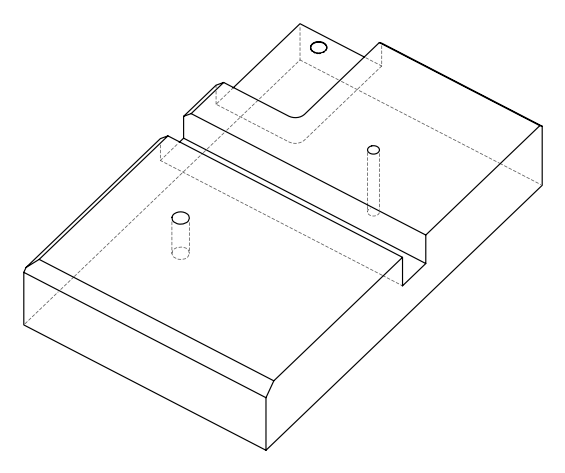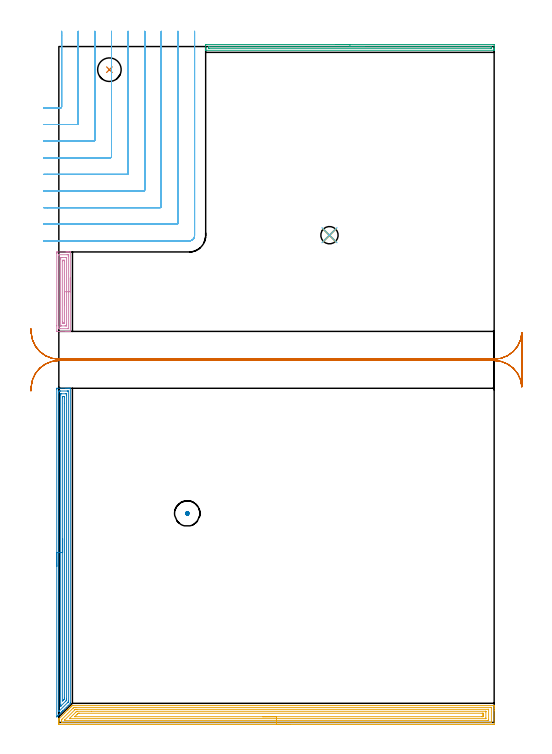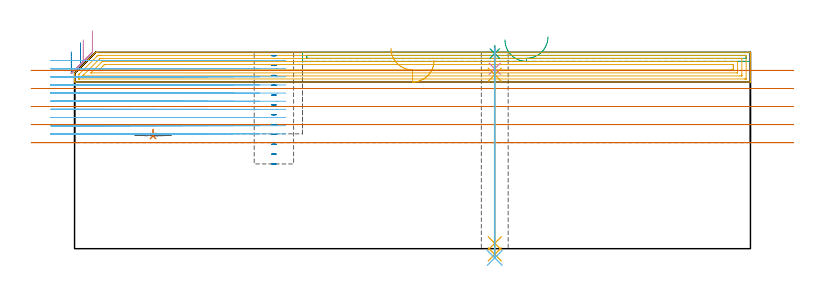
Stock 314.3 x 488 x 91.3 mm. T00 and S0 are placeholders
(PLAN: 12 operations, 8 tool changes, 67.6 min)
(1 INDEXABLE_INSERT_DRILL_BLIND_HOLE_FROM_SOLID | STEP1POCKET | NXT0302_005 | 0.02 min | 8761 mm3)
(2 AREA_MILL | FG_CHAMFER_SURFACE | UGT0205_001 | 7.65 min | 11848 mm3)
(3 AREA_MILL_1 | FG_CHAMFER_SURFACE_1 | UGT0205_001 | 3.5 min | 1858 mm3)
(4 AREA_MILL_2 | FG_CHAMFER_SURFACE_2 | UGT0205_001 | 2.04 min | 3314 mm3)
(5 AREA_MILL_3 | FG_CHAMFER_SURFACE_3 | UGT0205_001 | 12.74 min | 29442 mm3)
(6 MILL_CORNER_NOTCH_RECTANGULAR | CORNER_NOTCH_RECTANGULAR | NXT0201_012 | Follow Part, ap 4, ae 75% | 32.22 min | 585785 mm3)
(7 MILL_RECTANGULAR_SLOT | SLOT_RECTANGULAR | UGT0201_019 | Follow Part, ap 10, ae 75% | 8.03 min | 540771 mm3)
(8 MILL_BLIND_HOLE_FROM_SOLID_MATERIAL | STEP1POCKET_1 | NXT0201_012 | Spiral | 0.53 min | 13745 mm3)
(9 SPOT_DRILL | STEP1HOLE | NXT0321_9005460120000 | 0.03 min | 74 mm3)
(10 DRILL_BLIND_HOLE_INTO_CENTER | STEP1HOLE | NXT0301_022 | 0.04 min | 59 mm3)
(11 GUN_DRILL_THROUGH_HOLE | STEP1HOLE | UGT0307_001 | 0.44 min | 1543 mm3)
(12 SPADE_DRILL_TO_ENLARGE_THROUGH_HOLE | STEP1HOLE | UGT0306_003 | 0.39 min | 9604 mm3)
(TOOL NXT0302_005 | Index. Insert Drill 17mm [880-D1700L20-05] | D17 PA176 FL85 Z2)
(TOOL UGT0205_001 | Chamfer Mill 20 x 3 x 45 deg. | D20 FL50 Z2)
(TOOL NXT0201_012 | ENDMILL 16mm [2P460-1600-NA 1630] | D16 FL38 Z6)
(TOOL UGT0201_019 | End mill 40 mm | D40 FL63 Z6)
(TOOL NXT0321_9005460120000 | NC Spot Drill, 142deg, 12mm, Carbide, Uncoated | D12 PA142 FL30 Z2)
(TOOL NXT0301_022 | Carbide Drill 5.1mm [860.1-0510-015A1-MM 2214] | D5.1 PA140 FL28 Z2)
(TOOL UGT0307_001 | Gun Drill 5 mm | D5 PA130 FL24 Z1)
(TOOL UGT0306_003 | Spade Drill 12.5mm | D12.5 PA132 FL10 Z2)
(OP 1 INDEXABLE_INSERT_DRILL_BLIND_HOLE_FROM_SOLID)
G17 G21 G94 G90
T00 M6
G54
G17 G0 G90 X36.5 Y471.3 S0 M3
G43 Z101.3 H1
G94 G81 G98 Z52.4 F250. R55.4
G80
M5
M2
(OP 2 AREA_MILL)
G17 G21 G94 G90
T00 M6
G54
G17 G0 G90 X-1.5 Y112.65 S1061 M3
G43 Z101.3 H0
Z91.5
G94 G1 Y112.688 Z90.628 F250.
Y112.802 Z89.764
Y112.991 Z88.912
Y113.253 Z88.08
Y113.587 Z87.274
Y113.99 Z86.5
Y114.458 Z85.764
Y114.989 Z85.072
Y115.579 Z84.429
Y116.222 Z83.84
Y116.914 Z83.308
Y117.65 Z82.84
Y118.424 Z82.437
Y119.23 Z82.103
Y120.062 Z81.841
Y120.913 Z81.652
Y121.778 Z81.538
Y122.65 Z81.5
Y240.671
X-1.496 Y241.082 Z81.503
X-1.492 Y241.29 Z81.506
X-1.281 Y241.3 Z81.717
X5.167 Z88.162
X6.576 Z89.572
X6.934 Z89.93
X7.652 Z90.652
X7.909 Z90.909
X8.284 Y241.293 Z91.275
X8.297 Y241.291 Z91.288
X8.3 Y241.118 Z91.3
Y14.464
X8.297 Y13.799 Z91.288
X8.267 Y13.767 Z91.265
X8.26 Y13.759 Z91.258
X6.729 Y12.228 Z89.728
X5.388 Y10.887 Z88.387
X4.047 Y9.546 Z87.046
X3.015 Y8.514 Z86.014
X2.811 Y8.31 Z85.808
X2.706 Y8.205 Z85.704
X2.151 Y7.651 Z85.15
X1.927 Y7.426 Z84.924
X1.812 Y7.311 Z84.809
X1.288 Y6.788 Z84.287
X1.044 Y6.542 Z84.04
X0.918 Y6.417 Z83.915
X0.425 Y5.925 Z83.424
X0.16 Y5.658 Z83.156
X-0.438 Y5.062 Z82.562
X-0.724 Y4.774 Z82.272
X-1.318 Y4.181 Z81.68
X-1.46 Y4.047 Z81.539
X-1.496 Y4.016 Z81.503
X-1.5 Y4.222 Z81.5
Y122.65
X-0.086 Z82.914
Y237.94
X-0.085 Y238.833 Z82.915
X-0.084 Y238.883 Z82.916
X-0.068 Y239.29 Z82.932
X0.339 Y239.298 Z83.339
X0.749 Y239.299 Z83.749
X1.221 Y239.3 Z84.221
X6.051 Y239.299 Z89.051
X6.525 Y239.297 Z89.525
X6.768 Y239.29 Z89.768
X6.879 Y239.276 Z89.879
X6.885 Y238.933 Z89.885
Y238.883
Y15.358
X6.879 Y14.936 Z89.879
X6.875 Y14.837 Z89.875
X6.82 Y14.777 Z89.82
X6.724 Y14.676 Z89.724
X6.514 Y14.464 Z89.514
X6.281 Y14.231 Z89.281
X0.16 Y8.111 Z83.16
X0.057 Y8.011 Z83.057
X-0.044 Y7.918 Z82.956
X-0.079 Y7.902 Z82.921
X-0.085 Y8.155 Z82.915
Y8.205
X-0.086 Y122.65 Z82.914
X1.328 Z84.328
X1.329 Y236.508 Z84.329
X1.331 Y237.095 Z84.331
X1.334 Y237.248 Z84.334
X1.335 Y237.28 Z84.335
X1.364 Y237.29 Z84.364
X1.434 Y237.297 Z84.434
X1.633 Y237.299 Z84.633
X5.167 Z88.167
X5.37 Y237.297 Z88.37
X5.427 Y237.294 Z88.427
X5.459 Y237.29 Z88.459
X5.465 Y237.277 Z88.465
X5.468 Y237.197 Z88.468
X5.47 Y237.095 Z88.47
X5.471 Y236.787 Z88.471
Y236.201
Y16.839
X5.468 Y16.252 Z88.468
X5.465 Y15.95 Z88.465
X5.453 Y15.864 Z88.453
X5.391 Y15.799 Z88.391
X5.167 Y15.568 Z88.167
X1.508 Y11.907 Z84.508
X1.381 Y11.781 Z84.381
X1.36 Y11.765 Z84.36
X1.343 Y11.753 Z84.343
X1.335 Y11.781 Z84.335
X1.334 Y11.822 Z84.334
X1.33 Y12.088 Z84.33
X1.329 Y12.675 Z84.329
X1.328 Y12.983 Z84.328
Y122.65
X2.743 Z85.743
Y234.413
X2.747 Y235.074 Z85.747
X2.75 Y235.29 Z85.75
X2.962 Y235.293 Z85.962
X3.407 Y235.3 Z86.407
X3.839 Y235.294 Z86.839
X4.049 Y235.29 Z87.049
X4.051 Y235.169 Z87.051
X4.056 Y234.643 Z87.056
X4.057 Y230.395 Z87.057
Y18.04
X4.056 Y17.376 Z87.056
X4.054 Y17.146 Z87.054
X4.05 Y16.98 Z87.05
X4.044 Y16.904 Z87.044
X3.993 Y16.85 Z86.993
X3.844 Y16.697 Z86.844
X3.402 Y16.25 Z86.402
X3.4 Y16.248 Z86.4
X2.957 Y15.806 Z85.957
X2.885 Y15.734 Z85.885
X2.794 Y15.645 Z85.794
X2.755 Y15.611 Z85.755
X2.749 Y15.609 Z85.749
X2.747 Y15.611 Z85.747
X2.745 Y15.647 Z85.745
X2.743 Y15.735 Z85.743
Y122.65
Y123.521 Z85.781
Y124.386 Z85.895
Y125.238 Z86.083
Y126.07 Z86.346
Y126.876 Z86.68
Y127.65 Z87.082
Y128.386 Z87.551
Y129.078 Z88.082
Y129.721 Z88.672
Y130.31 Z89.315
Y130.841 Z90.007
Y131.31 Z90.743
Y131.713 Z91.516
Y132.047 Z92.322
Y132.309 Z93.154
Y132.498 Z94.006
Y132.612 Z94.871
Y132.65 Z95.743
G0 Z101.3
M5
M2
(OP 3 AREA_MILL_1)
G17 G21 G94 G90
T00 M6
G54
G17 G0 G90 X200.15 Y489.5 S1061 M3
G43 Z101.3 H0
Z97.1
G94 G1 X200.188 Z96.228 F250.
X200.302 Z95.364
X200.491 Z94.512
X200.753 Z93.68
X201.087 Z92.874
X201.49 Z92.1
X201.958 Z91.364
X202.49 Z90.672
X203.079 Z90.029
X203.722 Z89.44
X204.414 Z88.909
X205.15 Z88.44
X205.924 Z88.037
X206.73 Z87.703
X207.562 Z87.441
X208.414 Z87.252
X209.278 Z87.138
X210.15 Z87.1
X313.692
X314.048 Y489.497
X314.29 Y489.492 Z87.103
X314.3 Y489.149 Z87.446
Y487.716 Z88.881
Y486.526 Z90.069
Y485.894 Z90.706
Y485.554 Z91.045
X314.298 Y485.425 Z91.167
X314.29 Y485.302 Z91.288
X314.139 Y485.3 Z91.3
X106.161
X106.01 Y485.302 Z91.288
X106.002 Y485.425 Z91.167
X106. Y485.554 Z91.045
Y485.894 Z90.706
Y486.526 Z90.069
Y488.59 Z88.007
X106.004 Y489.149 Z87.446
X106.01 Y489.492 Z87.103
X106.252 Y489.497 Z87.1
X106.608 Y489.5
X210.15
Y488.086 Z88.514
X311.907 Y488.085 Z88.515
X312.101 Y488.084 Z88.516
X312.252 Y488.08 Z88.52
X312.283 Y488.079 Z88.521
X312.29 Y488.062 Z88.538
X312.294 Y488.035 Z88.565
X312.299 Y487.891 Z88.709
X312.3 Y487.4 Z89.2
Y487.016 Z89.584
X312.298 Y486.887 Z89.713
X312.294 Y486.785 Z89.815
X312.29 Y486.723 Z89.877
X312.256 Y486.721 Z89.879
X311.907 Y486.716 Z89.884
X311.714 Y486.715 Z89.885
X108.393
X108.199 Y486.716 Z89.884
X108.048 Y486.72 Z89.88
X108.017 Y486.721 Z89.879
X108.01 Y486.738 Z89.862
X108.006 Y486.765 Z89.835
X108.001 Y486.909 Z89.691
X108. Y487.4 Z89.2
Y487.784 Z88.816
X108.002 Y487.913 Z88.687
X108.006 Y488.015 Z88.585
X108.01 Y488.077 Z88.523
X108.044 Y488.079 Z88.521
X108.393 Y488.084 Z88.516
X108.586 Y488.085 Z88.515
X210.15 Y488.086 Z88.514
X211.022 Z88.552
X211.886 Z88.666
X212.738 Z88.855
X213.57 Z89.117
X214.376 Z89.451
X215.15 Z89.854
X215.886 Z90.323
X216.578 Z90.854
X217.221 Z91.443
X217.81 Z92.086
X218.342 Z92.778
X218.81 Z93.514
X219.213 Z94.288
X219.547 Z95.094
X219.809 Z95.926
X219.998 Z96.778
X220.112 Z97.643
X220.15 Z98.514
G0 Z101.3
M5
M2
(OP 4 AREA_MILL_2)
G17 G21 G94 G90
T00 M6
G54
G17 G0 G90 X8.3 Y321. S1061 M3
G43 Z101.3 H0
G94 G1 Y320.962 Z100.428 F250.
Y320.848 Z99.563
Y320.659 Z98.712
Y320.397 Z97.88
Y320.063 Z97.074
Y319.66 Z96.3
Y319.192 Z95.564
Y318.66 Z94.872
Y318.071 Z94.229
Y317.428 Z93.639
Y316.736 Z93.108
Y316. Z92.64
Y315.226 Z92.237
Y314.42 Z91.903
Y313.588 Z91.641
Y312.736 Z91.452
Y311.872 Z91.338
Y311. Z91.3
Y282.454
X8.297 Y282.309 Z91.288
X8.287 Y282.307 Z91.278
X7.967 Y282.3 Z90.966
X7.545 Z90.544
X6.935 Z89.929
X5.746 Z88.743
X5.167 Z88.161
X-1.308 Y282.301 Z81.689
X-1.492 Y282.31 Z81.506
X-1.499 Y282.493 Z81.499
X-1.5 Y286.387 Z81.5
Y338.694
X-1.499 Y339.1 Z81.501
X-1.495 Y339.581 Z81.503
X-1.492 Y339.691 Z81.506
X-1.018 Y339.7 Z81.979
X5.167 Z88.161
X5.746 Z88.743
X6.051 Z89.047
X6.63 Z89.626
X6.935 Z89.929
X7.968 Z90.967
X8.287 Y339.693 Z91.278
X8.297 Y339.691 Z91.288
X8.3 Y339.546 Z91.3
Y311.
X6.886 Z89.886
X6.885 Y284.473 Z89.885
X6.884 Y284.368 Z89.884
X6.881 Y284.317 Z89.881
X6.88 Y284.312 Z89.88
X6.862 Y284.308 Z89.862
X6.812 Y284.304 Z89.812
X6.431 Y284.3 Z89.431
X0.749 Z83.749
X0.245 Y284.301 Z83.245
X0.027 Y284.306 Z83.027
X-0.07 Y284.31 Z82.93
X-0.084 Y284.633 Z82.916
X-0.085 Y284.684 Z82.915
X-0.086 Y285.527 Z82.914
X-0.085 Y337.527 Z82.915
X-0.084 Y337.632 Z82.916
X-0.081 Y337.683 Z82.919
X-0.08 Y337.688 Z82.92
X-0.062 Y337.692 Z82.938
X-0.012 Y337.696 Z82.988
X0.369 Y337.7 Z83.369
X6.051 Z89.051
X6.556 Y337.698 Z89.556
X6.773 Y337.693 Z89.773
X6.87 Y337.69 Z89.87
X6.884 Y337.367 Z89.884
Y337.316
X6.886 Y336.473 Z89.886
Y311.
X5.471 Z88.471
Y287.36
X5.47 Y287.054 Z88.47
X5.466 Y286.468 Z88.466
X5.465 Y286.324 Z88.465
X5.326 Y286.308 Z88.326
X5.167 Y286.304 Z88.167
X4.45 Y286.3 Z87.45
X1.633 Y286.301 Z84.633
X1.466 Y286.305 Z84.466
X1.356 Y286.31 Z84.356
X1.334 Y286.316 Z84.334
X1.333 Y286.33 Z84.333
X1.33 Y286.366 Z84.33
X1.329 Y286.468 Z84.329
Y334.64
Y334.946
X1.334 Y335.532 Z84.334
X1.335 Y335.676 Z84.335
X1.474 Y335.692 Z84.474
X1.633 Y335.696 Z84.633
X2.35 Y335.7 Z85.35
X5.167 Y335.699 Z88.167
X5.334 Y335.695 Z88.334
X5.444 Y335.69 Z88.444
X5.466 Y335.684 Z88.466
X5.467 Y335.67 Z88.467
X5.469 Y335.634 Z88.469
X5.471 Y335.532 Z88.471
Y311.
X4.057 Z87.057
X4.056 Y288.482 Z87.056
X4.054 Y288.386 Z87.054
X4.05 Y288.33 Z87.05
X4.048 Y288.31 Z87.048
X4.027 Y288.308 Z87.027
X3.818 Y288.304 Z86.818
X3.4 Y288.3 Z86.4
X3.353 Z86.353
X2.97 Y288.306 Z85.97
X2.78 Y288.31 Z85.78
X2.749 Y288.32 Z85.749
X2.747 Y288.351 Z85.747
X2.745 Y288.404 Z85.745
X2.743 Y288.916 Z85.743
Y289.144
Y332.856
X2.744 Y333.518 Z85.744
X2.746 Y333.614 Z85.746
X2.75 Y333.67 Z85.75
X2.752 Y333.69 Z85.752
X2.773 Y333.692 Z85.773
X2.982 Y333.696 Z85.982
X3.4 Y333.7 Z86.4
X3.447 Z86.447
X3.83 Y333.694 Z86.83
X4.02 Y333.69 Z87.02
X4.051 Y333.68 Z87.051
X4.053 Y333.649 Z87.053
X4.055 Y333.596 Z87.055
X4.057 Y333.084 Z87.057
Y332.856
Y311.
Y310.128 Z87.095
Y309.263 Z87.209
Y308.412 Z87.398
Y307.58 Z87.66
Y306.774 Z87.994
Y306. Z88.397
Y305.264 Z88.866
Y304.572 Z89.397
Y303.929 Z89.986
Y303.34 Z90.629
Y302.808 Z91.322
Y302.34 Z92.057
Y301.937 Z92.831
Y301.603 Z93.637
Y301.341 Z94.469
Y301.152 Z95.321
Y301.038 Z96.186
Y301. Z97.057
G0 Z101.3
M5
M2
(OP 5 AREA_MILL_3)
G17 G21 G94 G90
T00 M6
G54
G17 G0 G90 X167.15 Y-1.5 S1061 M3
G43 Z101.3 H0
Z87.5
G94 G1 X167.112 Z86.628 F250.
X166.998 Z85.764
X166.809 Z84.912
X166.547 Z84.08
X166.213 Z83.274
X165.81 Z82.5
X165.342 Z81.764
X164.811 Z81.072
X164.221 Z80.429
X163.578 Z79.84
X162.886 Z79.308
X162.15 Z78.84
X161.376 Z78.437
X160.57 Z78.103
X159.738 Z77.841
X158.887 Z77.652
X158.022 Z77.538
X157.15 Z77.5
X0.633
X0.282 Y-1.497 Z77.501
X0.01 Y-1.492 Z77.503
X0. Y-1.154 Z77.841
Y-0.898 Z78.097
Y-0.28 Z78.714
Y0.231 Z79.228
Y0.593 Z79.589
Y1.105 Z80.101
Y1.467 Z80.462
Y2.235 Z81.233
Y2.288 Z81.286
Y2.452 Z81.448
X0.009 Y2.5 Z81.497
X0.013 Y2.514 Z81.511
X4.21 Y6.71 Z85.71
X6.204 Y8.704 Z87.703
X6.249 Y8.75 Z87.747
X6.297 Y8.797 Z87.796
X6.489 Y8.989 Z87.988
X6.54 Y9.041 Z88.038
X6.595 Y9.096 Z88.095
X6.774 Y9.274 Z88.273
X6.831 Y9.332 Z88.329
X6.893 Y9.394 Z88.393
X7.124 Y9.624 Z88.624
X7.788 Y10.288 Z89.287
X8.579 Y11.08 Z90.078
X8.682 Y11.184 Z90.18
X9.018 Y11.518 Z90.518
X9.225 Y11.726 Z90.725
X9.453 Y11.954 Z90.952
X9.576 Y12.077 Z91.076
X9.651 Y12.149 Z91.148
X9.805 Y12.298 Z91.287
X10.471 Y12.3 Z91.3
X314.115
X314.29 Y12.297 Z91.289
X314.297 Y12.159 Z91.151
X314.3 Y12.013 Z91.013
Y11.804 Z90.804
Y11.08 Z90.075
Y9.844 Z88.841
Y8.459 Z87.454
Y-1.154 Z77.843
X314.297 Y-1.413 Z77.584
X314.29 Y-1.492 Z77.506
X314.209 Y-1.499 Z77.499
X313.668 Y-1.5 Z77.5
X157.15
Y-0.086 Z78.914
X2.222 Y-0.085 Z78.915
X2.062 Y-0.084 Z78.916
X2.023 Y-0.081 Z78.919
X2.011 Y-0.079 Z78.921
X2.008 Y-0.07 Z78.93
X2.004 Y-0.035 Z78.965
X2.001 Y0.131 Z79.131
X2.002 Y1.877 Z80.877
X2.007 Y1.994 Z80.994
X2.011 Y2.049 Z81.049
X2.355 Y2.406 Z81.406
X10.312 Y10.362 Z89.362
X10.471 Y10.519 Z89.519
X10.76 Y10.798 Z89.798
X10.849 Y10.879 Z89.879
X11.018 Y10.881 Z89.881
X11.365 Y10.884 Z89.884
X11.565 Y10.885 Z89.885
X12.26 Y10.886 Z89.886
X312.078 Y10.885 Z89.885
X312.238 Y10.884 Z89.884
X312.277 Y10.881 Z89.881
X312.289 Y10.879 Z89.879
X312.292 Y10.869 Z89.869
X312.296 Y10.835 Z89.835
X312.299 Y10.669 Z89.669
Y0.183 Z79.183
X312.295 Y0.045 Z79.045
X312.29 Y-0.064 Z78.936
X312.284 Y-0.08 Z78.92
X312.269 Y-0.082 Z78.918
X312.226 Y-0.083 Z78.917
X311.879 Y-0.085 Z78.915
X311.68 Y-0.086 Z78.914
X157.15
Y1.328 Z80.328
X4.21 Y1.329 Z80.329
X4.068 Y1.331 Z80.331
X4.028 Y1.333 Z80.333
X4.011 Y1.335 Z80.335
X4.009 Y1.345 Z80.345
X4.004 Y1.399 Z80.399
Y1.467 Z80.467
X4.01 Y1.569 Z80.569
X4.021 Y1.61 Z80.61
X4.041 Y1.633 Z80.633
X4.21 Y1.81 Z80.81
X11.551 Y9.151 Z88.151
X11.737 Y9.332 Z88.332
X11.843 Y9.432 Z88.432
X11.885 Y9.465 Z88.465
X11.975 Y9.467 Z88.467
X12.119 Y9.47 Z88.47
X12.26 Y9.471 Z88.471
X13.012
X310.09
X310.232 Y9.469 Z88.469
X310.272 Y9.467 Z88.467
X310.289 Y9.465 Z88.465
X310.291 Y9.454 Z88.454
X310.297 Y9.401 Z88.401
X310.299 Y9.332 Z88.332
X310.3 Y2.136 Z81.136
X310.299 Y1.467 Z80.467
X310.296 Y1.365 Z80.365
X310.293 Y1.34 Z80.34
X310.289 Y1.335 Z80.335
X310.279 Y1.332 Z80.332
X310.231 Y1.33 Z80.33
X310.09 Y1.329 Z80.329
X309.338 Y1.328 Z80.328
X157.15
Y2.743 Z81.743
X7.964
X7.788 Y2.744 Z81.744
X7.71 Y2.746 Z81.746
X7.614 Y2.749 Z81.749
X7.678 Y2.823 Z81.823
X7.72 Y2.869 Z81.869
X7.788 Y2.939 Z81.939
X7.927 Y3.079 Z82.079
X12.434 Y7.585 Z86.585
X12.795 Y7.935 Z86.935
X12.917 Y8.05 Z87.05
X13.154 Y8.053 Z87.053
X13.566 Y8.056 Z87.056
X23.614 Y8.057 Z87.057
X308.195
X308.243 Y8.054 Z87.054
X308.279 Y8.05 Z87.05
X308.29 Y8.044 Z87.044
X308.293 Y8.02 Z87.02
X308.3 Y7.586 Z86.586
Y3.216 Z82.216
X308.292 Y2.779 Z81.779
X308.291 Y2.757 Z81.757
X308.264 Y2.75 Z81.75
X308.181 Y2.746 Z81.746
X308.052 Y2.743 Z81.743
X157.15
Y4.157 Z83.157
X12.19
X11.539 Y4.161 Z83.161
X11.484 Y4.163 Z83.163
X11.475 Y4.165 Z83.165
X11.482 Y4.175 Z83.175
X11.536 Y4.234 Z83.234
X11.618 Y4.32 Z83.32
X11.72 Y4.422 Z83.422
X13.135 Y5.837 Z84.837
X13.587 Y6.288 Z85.288
X13.742 Y6.44 Z85.44
X13.869 Y6.561 Z85.561
X13.95 Y6.636 Z85.636
X14.048 Y6.64 Z85.64
X14.119 Y6.642 Z85.642
X14.943 Y6.643 Z85.643
X305.687
X306.052 Y6.642 Z85.642
X306.234 Y6.64 Z85.64
X306.278 Y6.637 Z85.637
X306.29 Y6.635 Z85.635
X306.293 Y6.619 Z85.619
X306.296 Y6.56 Z85.56
X306.3 Y6.045 Z85.045
Y5.837 Z84.837
Y5.171 Z84.171
Y4.963 Z83.963
X306.296 Y4.301 Z83.301
X306.29 Y4.202 Z83.202
X306.28 Y4.164 Z83.164
X306.236 Y4.162 Z83.162
X306.031 Y4.159 Z83.159
X305.618 Y4.157 Z83.157
X305.549
X157.15
X156.279 Z83.195
X155.414 Z83.309
X154.562 Z83.498
X153.73 Z83.76
X152.924 Z84.094
X152.15 Z84.497
X151.414 Z84.965
X150.722 Z85.496
X150.079 Z86.086
X149.49 Z86.729
X148.959 Z87.421
X148.49 Z88.157
X148.087 Z88.931
X147.753 Z89.737
X147.491 Z90.569
X147.302 Z91.42
X147.188 Z92.285
X147.15 Z93.157
G0 Z101.3
M5
M2
(OP 6 MILL_CORNER_NOTCH_RECTANGULAR)
G17 G21 G94 G90
T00 M6
G54
G17 G0 G90 X-11. Y443.7 S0 M3
G43 Z101.3 H1
Z87.51
G94 G1 X-8. F250.
X1.207 F500.
G3 X2. Y444.493 R0.8
G1 Y496.
Y499. F250.
G0 Z101.3
X-11. Y431.7
Z87.51
G1 X-8.
X13.207 F500.
G3 X14. Y432.493 R0.8
G1 Y496.
Y499. F250.
G0 Z101.3
X-11. Y419.7
Z87.51
G1 X-8.
X25.206 F500.
G3 X26. Y420.494 R0.8
G1 Y496.
Y499. F250.
G0 Z101.3
X-11. Y407.7
Z87.51
G1 X-8.
X37.206 F500.
G3 X38. Y408.494 R0.8
G1 Y496.
Y499. F250.
G0 Z101.3
X-11. Y395.7
Z87.51
G1 X-8.
X49.206 F500.
G3 X50. Y396.494 R0.8
G1 Y496.
Y499. F250.
G0 Z101.3
X-11. Y383.7
Z87.51
G1 X-8.
X61.205 F500.
G3 X62. Y384.495 R0.8
G1 Y496.
Y499. F250.
G0 Z101.3
X-11. Y371.7
Z87.51
G1 X-8.
X73.205 F500.
G3 X74. Y372.495 R0.8
G1 Y496.
Y499. F250.
G0 Z101.3
X-11. Y359.7
Z87.51
G1 X-8.
X85.205 F500.
G3 X86. Y360.495 R0.8
G1 Y496.
Y499. F250.
G0 Z101.3
X-11. Y347.7
Z87.51
G1 X-8.
X94.2 F500.
G3 X98. Y351.5 R3.8
G1 Y496.
Y499. F250.
G0 Z101.3
X-11. Y443.7
Z83.72
G1 X-8.
X1.207 F500.
G3 X2. Y444.493 R0.8
G1 Y496.
Y499. F250.
G0 Z101.3
X-11. Y431.7
Z83.72
G1 X-8.
X13.207 F500.
G3 X14. Y432.493 R0.8
G1 Y496.
Y499. F250.
G0 Z101.3
X-11. Y419.7
Z83.72
G1 X-8.
X25.206 F500.
G3 X26. Y420.494 R0.8
G1 Y496.
Y499. F250.
G0 Z101.3
X-11. Y407.7
Z83.72
G1 X-8.
X37.206 F500.
G3 X38. Y408.494 R0.8
G1 Y496.
Y499. F250.
G0 Z101.3
X-11. Y395.7
Z83.72
G1 X-8.
X49.206 F500.
G3 X50. Y396.494 R0.8
G1 Y496.
Y499. F250.
G0 Z101.3
X-11. Y383.7
Z83.72
G1 X-8.
X61.205 F500.
G3 X62. Y384.495 R0.8
G1 Y496.
Y499. F250.
G0 Z101.3
X-11. Y371.7
Z83.72
G1 X-8.
X73.205 F500.
G3 X74. Y372.495 R0.8
G1 Y496.
Y499. F250.
G0 Z101.3
X-11. Y359.7
Z83.72
G1 X-8.
X85.205 F500.
G3 X86. Y360.495 R0.8
G1 Y496.
Y499. F250.
G0 Z101.3
X-11. Y347.7
Z83.72
G1 X-8.
X94.2 F500.
G3 X98. Y351.5 R3.8
G1 Y496.
Y499. F250.
G0 Z101.3
X-11. Y443.7
Z79.93
G1 X-8.
X1.207 F500.
G3 X2. Y444.493 R0.8
G1 Y496.
Y499. F250.
G0 Z101.3
X-11. Y431.7
Z79.93
G1 X-8.
X13.207 F500.
G3 X14. Y432.493 R0.8
G1 Y496.
Y499. F250.
G0 Z101.3
X-11. Y419.7
Z79.93
G1 X-8.
X25.206 F500.
G3 X26. Y420.494 R0.8
G1 Y496.
Y499. F250.
G0 Z101.3
X-11. Y407.7
Z79.93
G1 X-8.
X37.206 F500.
G3 X38. Y408.494 R0.8
G1 Y496.
Y499. F250.
G0 Z101.3
X-11. Y395.7
Z79.93
G1 X-8.
X49.206 F500.
G3 X50. Y396.494 R0.8
G1 Y496.
Y499. F250.
G0 Z101.3
X-11. Y383.7
Z79.93
G1 X-8.
X61.205 F500.
G3 X62. Y384.495 R0.8
G1 Y496.
Y499. F250.
G0 Z101.3
X-11. Y371.7
Z79.93
G1 X-8.
X73.205 F500.
G3 X74. Y372.495 R0.8
G1 Y496.
Y499. F250.
G0 Z101.3
X-11. Y359.7
Z79.93
G1 X-8.
X85.205 F500.
G3 X86. Y360.495 R0.8
G1 Y496.
Y499. F250.
G0 Z101.3
X-11. Y347.7
Z79.93
G1 X-8.
X94.2 F500.
G3 X98. Y351.5 R3.8
G1 Y496.
Y499. F250.
G0 Z101.3
X-11. Y443.7
Z76.14
G1 X-8.
X1.207 F500.
G3 X2. Y444.493 R0.8
G1 Y496.
Y499. F250.
G0 Z101.3
X-11. Y431.7
Z76.14
G1 X-8.
X13.207 F500.
G3 X14. Y432.493 R0.8
G1 Y496.
Y499. F250.
G0 Z101.3
X-11. Y419.7
Z76.14
G1 X-8.
X25.206 F500.
G3 X26. Y420.494 R0.8
G1 Y496.
Y499. F250.
G0 Z101.3
X-11. Y407.7
Z76.14
G1 X-8.
X37.206 F500.
G3 X38. Y408.494 R0.8
G1 Y496.
Y499. F250.
G0 Z101.3
X-11. Y395.7
Z76.14
G1 X-8.
X49.206 F500.
G3 X50. Y396.494 R0.8
G1 Y496.
Y499. F250.
G0 Z101.3
X-11. Y383.7
Z76.14
G1 X-8.
X61.205 F500.
G3 X62. Y384.495 R0.8
G1 Y496.
Y499. F250.
G0 Z101.3
X-11. Y371.7
Z76.14
G1 X-8.
X73.205 F500.
G3 X74. Y372.495 R0.8
G1 Y496.
Y499. F250.
G0 Z101.3
X-11. Y359.7
Z76.14
G1 X-8.
X85.205 F500.
G3 X86. Y360.495 R0.8
G1 Y496.
Y499. F250.
G0 Z101.3
X-11. Y347.7
Z76.14
G1 X-8.
X94.2 F500.
G3 X98. Y351.5 R3.8
G1 Y496.
Y499. F250.
G0 Z101.3
X-11. Y443.7
Z72.35
G1 X-8.
X1.207 F500.
G3 X2. Y444.493 R0.8
G1 Y496.
Y499. F250.
G0 Z101.3
X-11. Y431.7
Z72.35
G1 X-8.
X13.207 F500.
G3 X14. Y432.493 R0.8
G1 Y496.
Y499. F250.
G0 Z101.3
X-11. Y419.7
Z72.35
G1 X-8.
X25.206 F500.
G3 X26. Y420.494 R0.8
G1 Y496.
Y499. F250.
G0 Z101.3
X-11. Y407.7
Z72.35
G1 X-8.
X37.206 F500.
G3 X38. Y408.494 R0.8
G1 Y496.
Y499. F250.
G0 Z101.3
X-11. Y395.7
Z72.35
G1 X-8.
X49.206 F500.
G3 X50. Y396.494 R0.8
G1 Y496.
Y499. F250.
G0 Z101.3
X-11. Y383.7
Z72.35
G1 X-8.
X61.205 F500.
G3 X62. Y384.495 R0.8
G1 Y496.
Y499. F250.
G0 Z101.3
X-11. Y371.7
Z72.35
G1 X-8.
X73.205 F500.
G3 X74. Y372.495 R0.8
G1 Y496.
Y499. F250.
G0 Z101.3
X-11. Y359.7
Z72.35
G1 X-8.
X85.205 F500.
G3 X86. Y360.495 R0.8
G1 Y496.
Y499. F250.
G0 Z101.3
X-11. Y347.7
Z72.35
G1 X-8.
X94.2 F500.
G3 X98. Y351.5 R3.8
G1 Y496.
Y499. F250.
G0 Z101.3
X-11. Y443.7
Z68.56
G1 X-8.
X1.207 F500.
G3 X2. Y444.493 R0.8
G1 Y496.
Y499. F250.
G0 Z101.3
X-11. Y431.7
Z68.56
G1 X-8.
X13.207 F500.
G3 X14. Y432.493 R0.8
G1 Y496.
Y499. F250.
G0 Z101.3
X-11. Y419.7
Z68.56
G1 X-8.
X25.206 F500.
G3 X26. Y420.494 R0.8
G1 Y496.
Y499. F250.
G0 Z101.3
X-11. Y407.7
Z68.56
G1 X-8.
X37.206 F500.
G3 X38. Y408.494 R0.8
G1 Y496.
Y499. F250.
G0 Z101.3
X-11. Y395.7
Z68.56
G1 X-8.
X49.206 F500.
G3 X50. Y396.494 R0.8
G1 Y496.
Y499. F250.
G0 Z101.3
X-11. Y383.7
Z68.56
G1 X-8.
X61.205 F500.
G3 X62. Y384.495 R0.8
G1 Y496.
Y499. F250.
G0 Z101.3
X-11. Y371.7
Z68.56
G1 X-8.
X73.205 F500.
G3 X74. Y372.495 R0.8
G1 Y496.
Y499. F250.
G0 Z101.3
X-11. Y359.7
Z68.56
G1 X-8.
X85.205 F500.
G3 X86. Y360.495 R0.8
G1 Y496.
Y499. F250.
G0 Z101.3
X-11. Y347.7
Z68.56
G1 X-8.
X94.2 F500.
G3 X98. Y351.5 R3.8
G1 Y496.
Y499. F250.
G0 Z101.3
X-11. Y443.7
Z64.77
G1 X-8.
X1.207 F500.
G3 X2. Y444.493 R0.8
G1 Y496.
Y499. F250.
G0 Z101.3
X-11. Y431.7
Z64.77
G1 X-8.
X13.207 F500.
G3 X14. Y432.493 R0.8
G1 Y496.
Y499. F250.
G0 Z101.3
X-11. Y419.7
Z64.77
G1 X-8.
X25.206 F500.
G3 X26. Y420.494 R0.8
G1 Y496.
Y499. F250.
G0 Z101.3
X-11. Y407.7
Z64.77
G1 X-8.
X37.206 F500.
G3 X38. Y408.494 R0.8
G1 Y496.
Y499. F250.
G0 Z101.3
X-11. Y395.7
Z64.77
G1 X-8.
X49.206 F500.
G3 X50. Y396.494 R0.8
G1 Y496.
Y499. F250.
G0 Z101.3
X-11. Y383.7
Z64.77
G1 X-8.
X61.205 F500.
G3 X62. Y384.495 R0.8
G1 Y496.
Y499. F250.
G0 Z101.3
X-11. Y371.7
Z64.77
G1 X-8.
X73.205 F500.
G3 X74. Y372.495 R0.8
G1 Y496.
Y499. F250.
G0 Z101.3
X-11. Y359.7
Z64.77
G1 X-8.
X85.205 F500.
G3 X86. Y360.495 R0.8
G1 Y496.
Y499. F250.
G0 Z101.3
X-11. Y347.7
Z64.77
G1 X-8.
X94.2 F500.
G3 X98. Y351.5 R3.8
G1 Y496.
Y499. F250.
G0 Z101.3
X-11. Y443.7
Z60.98
G1 X-8.
X1.207 F500.
G3 X2. Y444.493 R0.8
G1 Y496.
Y499. F250.
G0 Z101.3
X-11. Y431.7
Z60.98
G1 X-8.
X13.207 F500.
G3 X14. Y432.493 R0.8
G1 Y496.
Y499. F250.
G0 Z101.3
X-11. Y419.7
Z60.98
G1 X-8.
X25.206 F500.
G3 X26. Y420.494 R0.8
G1 Y496.
Y499. F250.
G0 Z101.3
X-11. Y407.7
Z60.98
G1 X-8.
X37.206 F500.
G3 X38. Y408.494 R0.8
G1 Y496.
Y499. F250.
G0 Z101.3
X-11. Y395.7
Z60.98
G1 X-8.
X49.206 F500.
G3 X50. Y396.494 R0.8
G1 Y496.
Y499. F250.
G0 Z101.3
X-11. Y383.7
Z60.98
G1 X-8.
X61.205 F500.
G3 X62. Y384.495 R0.8
G1 Y496.
Y499. F250.
G0 Z101.3
X-11. Y371.7
Z60.98
G1 X-8.
X73.205 F500.
G3 X74. Y372.495 R0.8
G1 Y496.
Y499. F250.
G0 Z101.3
X-11. Y359.7
Z60.98
G1 X-8.
X85.205 F500.
G3 X86. Y360.495 R0.8
G1 Y496.
Y499. F250.
G0 Z101.3
X-11. Y347.7
Z60.98
G1 X-8.
X94.2 F500.
G3 X98. Y351.5 R3.8
G1 Y496.
Y499. F250.
G0 Z101.3
X-11. Y443.7
Z57.19
G1 X-8.
X1.207 F500.
G3 X2. Y444.493 R0.8
G1 Y496.
Y499. F250.
G0 Z101.3
X-11. Y431.7
Z57.19
G1 X-8.
X13.207 F500.
G3 X14. Y432.493 R0.8
G1 Y496.
Y499. F250.
G0 Z101.3
X-11. Y419.7
Z57.19
G1 X-8.
X25.206 F500.
G3 X26. Y420.494 R0.8
G1 Y496.
Y499. F250.
G0 Z101.3
X-11. Y407.7
Z57.19
G1 X-8.
X37.206 F500.
G3 X38. Y408.494 R0.8
G1 Y496.
Y499. F250.
G0 Z101.3
X-11. Y395.7
Z57.19
G1 X-8.
X49.206 F500.
G3 X50. Y396.494 R0.8
G1 Y496.
Y499. F250.
G0 Z101.3
X-11. Y383.7
Z57.19
G1 X-8.
X61.205 F500.
G3 X62. Y384.495 R0.8
G1 Y496.
Y499. F250.
G0 Z101.3
X-11. Y371.7
Z57.19
G1 X-8.
X73.205 F500.
G3 X74. Y372.495 R0.8
G1 Y496.
Y499. F250.
G0 Z101.3
X-11. Y359.7
Z57.19
G1 X-8.
X85.205 F500.
G3 X86. Y360.495 R0.8
G1 Y496.
Y499. F250.
G0 Z101.3
X-11. Y347.7
Z57.19
G1 X-8.
X94.2 F500.
G3 X98. Y351.5 R3.8
G1 Y496.
Y499. F250.
G0 Z101.3
X-11. Y443.7
Z53.4
G1 X-8.
X1.207 F500.
G3 X2. Y444.493 R0.8
G1 Y496.
Y499. F250.
G0 Z101.3
X-11. Y431.7
Z53.4
G1 X-8.
X13.207 F500.
G3 X14. Y432.493 R0.8
G1 Y496.
Y499. F250.
G0 Z101.3
X-11. Y419.7
Z53.4
G1 X-8.
X25.206 F500.
G3 X26. Y420.494 R0.8
G1 Y496.
Y499. F250.
G0 Z101.3
X-11. Y407.7
Z53.4
G1 X-8.
X37.206 F500.
G3 X38. Y408.494 R0.8
G1 Y496.
Y499. F250.
G0 Z101.3
X-11. Y395.7
Z53.4
G1 X-8.
X49.206 F500.
G3 X50. Y396.494 R0.8
G1 Y496.
Y499. F250.
G0 Z101.3
X-11. Y383.7
Z53.4
G1 X-8.
X61.205 F500.
G3 X62. Y384.495 R0.8
G1 Y496.
Y499. F250.
G0 Z101.3
X-11. Y371.7
Z53.4
G1 X-8.
X73.205 F500.
G3 X74. Y372.495 R0.8
G1 Y496.
Y499. F250.
G0 Z101.3
X-11. Y359.7
Z53.4
G1 X-8.
X85.205 F500.
G3 X86. Y360.495 R0.8
G1 Y496.
Y499. F250.
G0 Z101.3
X-11. Y347.7
Z53.4
G1 X-8.
X94.2 F500.
G3 X98. Y351.5 R3.8
G1 Y496.
Y499. F250.
G0 Z101.3
M5
M2
(OP 7 MILL_RECTANGULAR_SLOT)
G17 G21 G94 G90
T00 M6
G54
G17 G0 G90 X-20.169 Y239.815 S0 M3
G43 Z101.3 H0
Z82.9
G94 G1 X-19.943 Y242.807 F250.
G2 X0. Y261.3 R20. F500.
G1 X314.3
G2 X334.27 Y242.395 R20.
G1 X334.3
Y281.205
X334.27
G2 X314.3 Y262.3 R20.
G1 X0.
G2 X-19.944 Y280.807 R20.
G1 X-20.168 Y283.798 F250.
G0 X-20.134 Y239.4 Z74.5
G1 X-19.97 Y242.395
G2 X0. Y261.3 R20. F500.
G1 X314.3
G2 X334.27 Y242.395 R20.
G1 X334.3
Y281.205
X334.27
G2 X314.3 Y262.3 R20.
G1 X0.
G2 X-19.97 Y281.205 R20.
G1 X-20.134 Y284.2 F250.
G0 Y239.4 Z66.1
G1 X-19.97 Y242.395
G2 X0. Y261.3 R20. F500.
G1 X314.3
G2 X334.27 Y242.395 R20.
G1 X334.3
Y281.205
X334.27
G2 X314.3 Y262.3 R20.
G1 X0.
G2 X-19.97 Y281.205 R20.
G1 X-20.134 Y284.2 F250.
G0 Y239.4 Z57.7
G1 X-19.97 Y242.395
G2 X0. Y261.3 R20. F500.
G1 X314.3
G2 X334.27 Y242.395 R20.
G1 X334.3
Y281.205
X334.27
G2 X314.3 Y262.3 R20.
G1 X0.
G2 X-19.97 Y281.205 R20.
G1 X-20.134 Y284.2 F250.
G0 Y239.4 Z49.3
G1 X-19.97 Y242.395
G2 X0. Y261.3 R20. F500.
G1 X314.3
G2 X334.27 Y242.395 R20.
G1 X334.3
Y281.205
X334.27
G2 X314.3 Y262.3 R20.
G1 X0.
G2 X-19.97 Y281.205 R20.
G1 X-20.134 Y284.2 F250.
G0 Z101.3
M5
M2
(OP 8 MILL_BLIND_HOLE_FROM_SOLID_MATERIAL)
G17 G21 G94 G90
T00 M6
G54
G17 G0 G90 X92.7 Y150.9 S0 M3
G43 Z101.3 H1
Z89.725
G94 G3 X93.275 Y151.475 R0.575 F250.
X92.7 Y152.05 R0.575
X91.55 Y150.9 R1.15
X92.7 Y152.05 R-1.15
X92.125 Y151.475 R0.575
X92.7 Y150.9 R0.575
G0 Z85.15
G3 X93.275 Y151.475 R0.575
X92.7 Y152.05 R0.575
X91.55 Y150.9 R1.15
X92.7 Y152.05 R-1.15
X92.125 Y151.475 R0.575
X92.7 Y150.9 R0.575
G0 Z80.575
G3 X93.275 Y151.475 R0.575
X92.7 Y152.05 R0.575
X91.55 Y150.9 R1.15
X92.7 Y152.05 R-1.15
X92.125 Y151.475 R0.575
X92.7 Y150.9 R0.575
G0 Z76.
G3 X93.275 Y151.475 R0.575
X92.7 Y152.05 R0.575
X91.55 Y150.9 R1.15
X92.7 Y152.05 R-1.15
X92.125 Y151.475 R0.575
X92.7 Y150.9 R0.575
G0 Z71.425
G3 X93.275 Y151.475 R0.575
X92.7 Y152.05 R0.575
X91.55 Y150.9 R1.15
X92.7 Y152.05 R-1.15
X92.125 Y151.475 R0.575
X92.7 Y150.9 R0.575
G0 Z66.85
G3 X93.275 Y151.475 R0.575
X92.7 Y152.05 R0.575
X91.55 Y150.9 R1.15
X92.7 Y152.05 R-1.15
X92.125 Y151.475 R0.575
X92.7 Y150.9 R0.575
G0 Z62.275
G3 X93.275 Y151.475 R0.575
X92.7 Y152.05 R0.575
X91.55 Y150.9 R1.15
X92.7 Y152.05 R-1.15
X92.125 Y151.475 R0.575
X92.7 Y150.9 R0.575
G0 Z57.7
G3 X93.275 Y151.475 R0.575
X92.7 Y152.05 R0.575
X91.55 Y150.9 R1.15
X92.7 Y152.05 R-1.15
X92.125 Y151.475 R0.575
X92.7 Y150.9 R0.575
G0 Z53.125
G3 X93.275 Y151.475 R0.575
X92.7 Y152.05 R0.575
X91.55 Y150.9 R1.15
X92.7 Y152.05 R-1.15
X92.125 Y151.475 R0.575
X92.7 Y150.9 R0.575
G0 Z48.55
G3 X93.275 Y151.475 R0.575
X92.7 Y152.05 R0.575
X91.55 Y150.9 R1.15
X92.7 Y152.05 R-1.15
X92.125 Y151.475 R0.575
X92.7 Y150.9 R0.575
G0 Z43.975
G3 X93.275 Y151.475 R0.575
X92.7 Y152.05 R0.575
X91.55 Y150.9 R1.15
X92.7 Y152.05 R-1.15
X92.125 Y151.475 R0.575
X92.7 Y150.9 R0.575
G0 Z39.4
G3 X93.275 Y151.475 R0.575
X92.7 Y152.05 R0.575
X91.55 Y150.9 R1.15
X92.7 Y152.05 R-1.15
X92.125 Y151.475 R0.575
X92.7 Y150.9 R0.575
G0 Z101.3
M5
M2
(OP 9 SPOT_DRILL)
G17 G21 G94 G90
T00 M6
G54
G17 G0 G90 X195.4 Y351.8 S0 M3
G43 Z101.3 H0
G94 G81 G98 Z90.762 F250. R94.3
G80
M5
M2
(OP 10 DRILL_BLIND_HOLE_INTO_CENTER)
G17 G21 G94 G90
T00 M6
G54
G17 G0 G90 X195.4 Y351.8 S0 M3
G43 Z101.3 H1
G94 G81 G98 Z83.65 F250. R93.3
G80
M5
M2
(OP 11 GUN_DRILL_THROUGH_HOLE)
G17 G21 G94 G90
T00 M6
G54
G17 G0 G90 X195.4 Y351.8 M8
G43 Z101.3 H0
Z91.122
S716 M3
G94 G1 Z80.894 F125. M26
G4 X.084
Z2.5 F250.
G4 X.084
Z-2.666 F125.
G4 X.084
M5
M9
G0 Z91.122
Z101.3
M2
(OP 12 SPADE_DRILL_TO_ENLARGE_THROUGH_HOLE)
G17 G21 G94 G90
T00 M6
G54
G17 G0 G90 X195.4 Y351.8 S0 M3
G43 Z101.3 H0
G94 G73 G98 Z-4.283 F250. Q11.948 R93.3
G80
M5
M2
